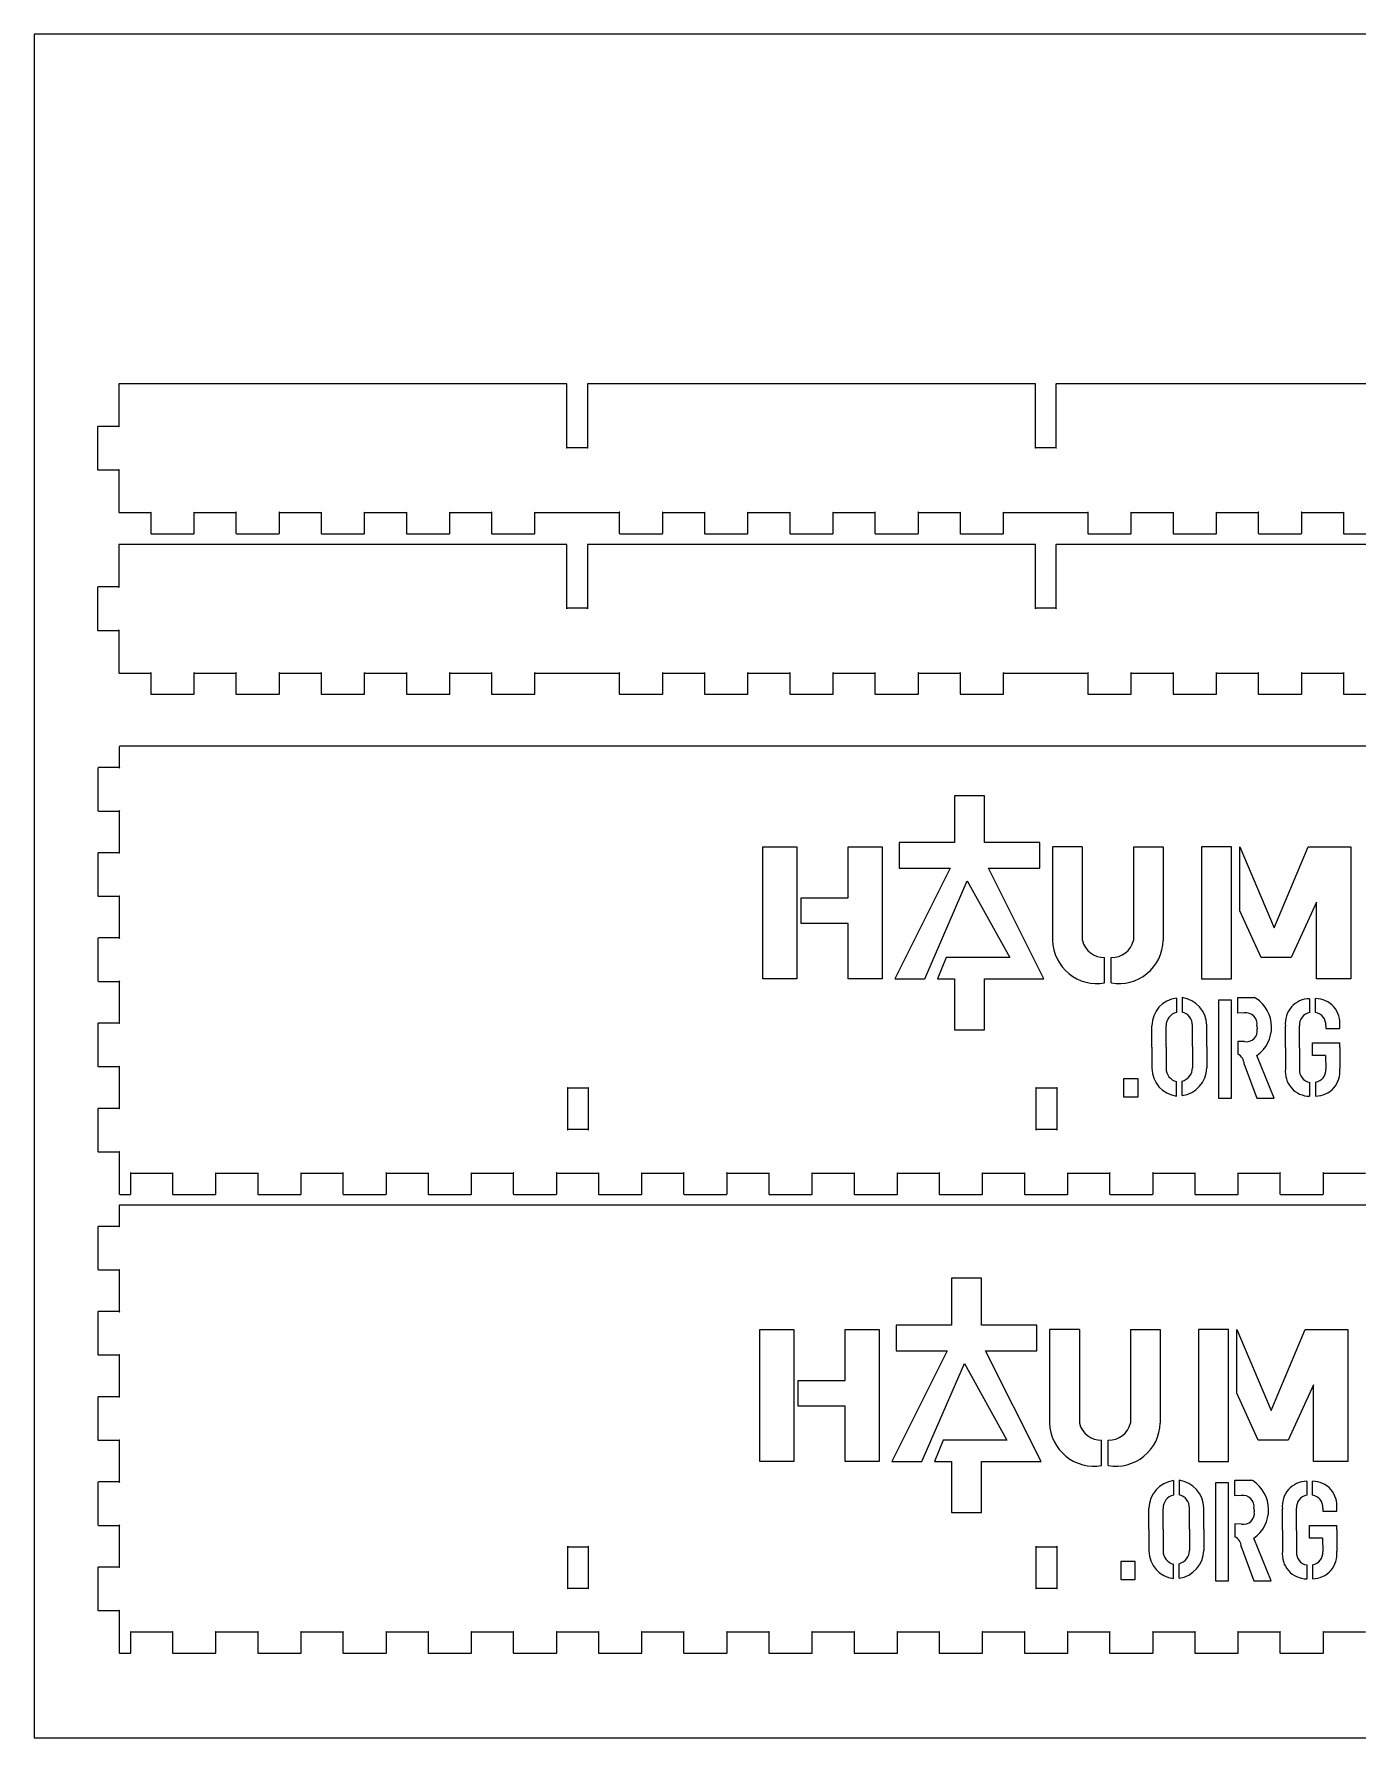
# Model space of a CAD drawing. Extents: x -52 to 1200, y -400 to 594.
# Drawn here: x 600 to 910.8, y 100 to 500 of the extents above; entities that cross this region are included whole.
import ezdxf

# ---------------------------------------------------------------- set-up
doc = ezdxf.new("R2010")
doc.units = 0
doc.layers.get('0').update_dxf_attribs({"linetype": 'CONTINUOUS', "lineweight": 5, "true_color": 0xffffff})
for name, color, linetype, lineweight, true_color in [('decoupe1', 7, 'CONTINUOUS', 25, 0x000000), ('new_logo', 1, 'CONTINUOUS', 25, 0xff0000), ('repere_echelle', 3, 'CONTINUOUS', 25, 0x00ff00)]:
    doc.layers.add(name, color=color, linetype=linetype, lineweight=lineweight, true_color=true_color)

msp = doc.modelspace()

# ---------------------------------------------------------------- linework, layer by layer
at = {"color": 7, "true_color": 0xffffff}
for points in [[(619.9, 417.8), (619.9, 417.8), (619.9, 407.8)], [(725, 417.9), (620, 417.9)], [(725.1, 402.8), (725.1, 417.8)], [(729.9, 417.8), (729.9, 402.8)], [(835, 417.9), (730, 417.9)], [(835.1, 402.8), (835.1, 417.8)], [(839.9, 417.8), (839.9, 402.8)], [(945, 417.9), (840, 417.9)], [(614.9, 407.8), (614.9, 397.8)], [(620, 407.9), (615, 407.9)], [(730, 402.9), (725, 402.9)], [(840, 402.9), (835, 402.9)], [(615, 397.7), (620, 397.7)], [(619.9, 397.8), (619.9, 387.8)], [(620, 387.7), (627.5, 387.7)], [(627.4, 387.8), (627.4, 382.8)], [(637.5, 387.7), (647.5, 387.7)], [(637.6, 382.8), (637.6, 387.8)], [(647.4, 387.8), (647.4, 382.8)], [(657.5, 387.7), (667.5, 387.7)], [(657.6, 382.8), (657.6, 387.8)], [(667.4, 387.8), (667.4, 382.8)], [(677.5, 387.7), (687.5, 387.7)], [(677.6, 382.8), (677.6, 387.8)], [(687.4, 387.8), (687.4, 382.8)], [(697.5, 387.7), (707.5, 387.7)], [(697.6, 382.8), (697.6, 387.8)], [(707.4, 387.8), (707.4, 382.8)], [(717.5, 387.7), (725, 387.7), (727.5, 387.7), (730, 387.7), (737.5, 387.7)], [(717.6, 382.8), (717.6, 387.8)], [(737.4, 387.8), (737.4, 382.8)], [(747.5, 387.7), (757.5, 387.7)], [(747.6, 382.8), (747.6, 387.8)], [(757.4, 387.8), (757.4, 382.8)], [(767.5, 387.7), (777.5, 387.7)], [(767.6, 382.8), (767.6, 387.8)], [(777.4, 387.8), (777.4, 382.8)], [(787.5, 387.7), (797.5, 387.7)], [(787.6, 382.8), (787.6, 387.8)], [(797.4, 387.8), (797.4, 382.8)], [(807.5, 387.7), (817.5, 387.7)], [(807.6, 382.8), (807.6, 387.8)], [(817.4, 387.8), (817.4, 382.8)], [(827.5, 387.7), (835, 387.7), (837.5, 387.7), (840, 387.7), (847.5, 387.7)], [(827.6, 382.8), (827.6, 387.8)], [(847.4, 387.8), (847.4, 382.8)], [(857.5, 387.7), (867.5, 387.7)], [(857.6, 382.8), (857.6, 387.8)], [(867.4, 387.8), (867.4, 382.8)], [(877.5, 387.7), (887.5, 387.7)], [(877.6, 382.8), (877.6, 387.8)], [(887.4, 387.8), (887.4, 382.8)], [(897.5, 387.7), (907.5, 387.7)], [(897.6, 382.8), (897.6, 387.8)], [(907.4, 387.8), (907.4, 382.8)], [(619.9, 380.1), (619.9, 380.1), (619.9, 370.1)], [(725, 380.2), (620, 380.2)], [(627.5, 382.7), (637.5, 382.7)], [(647.5, 382.7), (657.5, 382.7)], [(667.5, 382.7), (677.5, 382.7)], [(687.5, 382.7), (697.5, 382.7)], [(707.5, 382.7), (717.5, 382.7)], [(725.1, 365.1), (725.1, 380.1)], [(729.9, 380.1), (729.9, 365.1)], [(835, 380.2), (730, 380.2)], [(737.5, 382.7), (747.5, 382.7)], [(757.5, 382.7), (767.5, 382.7)], [(777.5, 382.7), (787.5, 382.7)], [(797.5, 382.7), (807.5, 382.7)], [(817.5, 382.7), (827.5, 382.7)], [(835.1, 365.1), (835.1, 380.1)], [(839.9, 380.1), (839.9, 365.1)], [(945, 380.2), (840, 380.2)], [(847.5, 382.7), (857.5, 382.7)], [(867.5, 382.7), (877.5, 382.7)], [(887.5, 382.7), (897.5, 382.7)], [(907.5, 382.7), (917.5, 382.7)], [(614.9, 370.1), (614.9, 360.1)], [(620, 370.2), (615, 370.2)], [(730, 365.2), (725, 365.2)], [(840, 365.2), (835, 365.2)], [(615, 360), (620, 360)], [(619.9, 360.1), (619.9, 350.1)], [(620, 350), (627.5, 350)], [(627.4, 350.1), (627.4, 345.1)], [(637.5, 350), (647.5, 350)], [(637.6, 345.1), (637.6, 350.1)], [(647.4, 350.1), (647.4, 345.1)], [(657.5, 350), (667.5, 350)], [(657.6, 345.1), (657.6, 350.1)], [(667.4, 350.1), (667.4, 345.1)], [(677.5, 350), (687.5, 350)], [(677.6, 345.1), (677.6, 350.1)], [(687.4, 350.1), (687.4, 345.1)], [(697.5, 350), (707.5, 350)], [(697.6, 345.1), (697.6, 350.1)], [(707.4, 350.1), (707.4, 345.1)], [(717.5, 350), (725, 350), (727.5, 350), (730, 350), (737.5, 350)], [(717.6, 345.1), (717.6, 350.1)], [(737.4, 350.1), (737.4, 345.1)], [(747.5, 350), (757.5, 350)], [(747.6, 345.1), (747.6, 350.1)], [(757.4, 350.1), (757.4, 345.1)], [(767.5, 350), (777.5, 350)], [(767.6, 345.1), (767.6, 350.1)], [(777.4, 350.1), (777.4, 345.1)], [(787.5, 350), (797.5, 350)], [(787.6, 345.1), (787.6, 350.1)], [(797.4, 350.1), (797.4, 345.1)], [(807.5, 350), (817.5, 350)], [(807.6, 345.1), (807.6, 350.1)], [(817.4, 350.1), (817.4, 345.1)], [(827.5, 350), (835, 350), (837.5, 350), (840, 350), (847.5, 350)], [(827.6, 345.1), (827.6, 350.1)], [(847.4, 350.1), (847.4, 345.1)], [(857.5, 350), (867.5, 350)], [(857.6, 345.1), (857.6, 350.1)], [(867.4, 350.1), (867.4, 345.1)], [(877.5, 350), (887.5, 350)], [(877.6, 345.1), (877.6, 350.1)], [(887.4, 350.1), (887.4, 345.1)], [(897.5, 350), (907.5, 350)], [(897.6, 345.1), (897.6, 350.1)], [(907.4, 350.1), (907.4, 345.1)], [(627.5, 345), (637.5, 345)], [(647.5, 345), (657.5, 345)], [(667.5, 345), (677.5, 345)], [(687.5, 345), (697.5, 345)], [(707.5, 345), (717.5, 345)], [(737.5, 345), (747.5, 345)], [(757.5, 345), (767.5, 345)], [(777.5, 345), (787.5, 345)], [(797.5, 345), (807.5, 345)], [(817.5, 345), (827.5, 345)], [(847.5, 345), (857.5, 345)], [(867.5, 345), (877.5, 345)], [(887.5, 345), (897.5, 345)], [(907.5, 345), (917.5, 345)]]:
    msp.add_lwpolyline(points, dxfattribs=at)
for points in [[(620, 417.9), (619.95, 417.9), (619.9, 417.86), (619.9, 417.8)], [(725.1, 417.8), (725.1, 417.86), (725.06, 417.9), (725, 417.9)], [(730, 417.9), (729.95, 417.9), (729.9, 417.86), (729.9, 417.8)], [(835.1, 417.8), (835.1, 417.86), (835.06, 417.9), (835, 417.9)], [(840, 417.9), (839.95, 417.9), (839.9, 417.86), (839.9, 417.8)], [(615, 407.9), (614.95, 407.9), (614.9, 407.86), (614.9, 407.8)], [(619.9, 407.8), (619.9, 407.86), (619.94, 407.9), (620, 407.9)], [(725, 402.9), (725.05, 402.9), (725.1, 402.86), (725.1, 402.8)], [(729.9, 402.8), (729.9, 402.86), (729.94, 402.9), (730, 402.9)], [(835, 402.9), (835.05, 402.9), (835.1, 402.86), (835.1, 402.8)], [(839.9, 402.8), (839.9, 402.86), (839.94, 402.9), (840, 402.9)], [(614.9, 397.8), (614.9, 397.75), (614.94, 397.7), (615, 397.7)], [(620, 397.7), (619.95, 397.7), (619.9, 397.74), (619.9, 397.8)], [(619.9, 387.8), (619.9, 387.75), (619.94, 387.7), (620, 387.7)], [(627.5, 387.7), (627.45, 387.7), (627.4, 387.74), (627.4, 387.8)], [(637.6, 387.8), (637.6, 387.75), (637.56, 387.7), (637.5, 387.7)], [(647.5, 387.7), (647.45, 387.7), (647.4, 387.74), (647.4, 387.8)], [(657.6, 387.8), (657.6, 387.75), (657.56, 387.7), (657.5, 387.7)], [(667.5, 387.7), (667.45, 387.7), (667.4, 387.74), (667.4, 387.8)], [(677.6, 387.8), (677.6, 387.75), (677.56, 387.7), (677.5, 387.7)], [(687.5, 387.7), (687.45, 387.7), (687.4, 387.74), (687.4, 387.8)], [(697.6, 387.8), (697.6, 387.75), (697.56, 387.7), (697.5, 387.7)], [(707.5, 387.7), (707.45, 387.7), (707.4, 387.74), (707.4, 387.8)], [(717.6, 387.8), (717.6, 387.75), (717.56, 387.7), (717.5, 387.7)], [(737.5, 387.7), (737.45, 387.7), (737.4, 387.74), (737.4, 387.8)], [(747.6, 387.8), (747.6, 387.75), (747.56, 387.7), (747.5, 387.7)], [(757.5, 387.7), (757.45, 387.7), (757.4, 387.74), (757.4, 387.8)], [(767.6, 387.8), (767.6, 387.75), (767.56, 387.7), (767.5, 387.7)], [(777.5, 387.7), (777.45, 387.7), (777.4, 387.74), (777.4, 387.8)], [(787.6, 387.8), (787.6, 387.75), (787.56, 387.7), (787.5, 387.7)], [(797.5, 387.7), (797.45, 387.7), (797.4, 387.74), (797.4, 387.8)], [(807.6, 387.8), (807.6, 387.75), (807.56, 387.7), (807.5, 387.7)], [(817.5, 387.7), (817.45, 387.7), (817.4, 387.74), (817.4, 387.8)], [(827.6, 387.8), (827.6, 387.75), (827.56, 387.7), (827.5, 387.7)], [(847.5, 387.7), (847.45, 387.7), (847.4, 387.74), (847.4, 387.8)], [(857.6, 387.8), (857.6, 387.75), (857.56, 387.7), (857.5, 387.7)], [(867.5, 387.7), (867.45, 387.7), (867.4, 387.74), (867.4, 387.8)], [(877.6, 387.8), (877.6, 387.75), (877.56, 387.7), (877.5, 387.7)], [(887.5, 387.7), (887.45, 387.7), (887.4, 387.74), (887.4, 387.8)], [(897.6, 387.8), (897.6, 387.75), (897.56, 387.7), (897.5, 387.7)], [(907.5, 387.7), (907.45, 387.7), (907.4, 387.74), (907.4, 387.8)], [(620, 380.2), (619.95, 380.2), (619.9, 380.16), (619.9, 380.1)], [(627.4, 382.8), (627.4, 382.75), (627.44, 382.7), (627.5, 382.7)], [(637.5, 382.7), (637.55, 382.7), (637.6, 382.74), (637.6, 382.8)], [(647.4, 382.8), (647.4, 382.75), (647.44, 382.7), (647.5, 382.7)], [(657.5, 382.7), (657.55, 382.7), (657.6, 382.74), (657.6, 382.8)], [(667.4, 382.8), (667.4, 382.75), (667.44, 382.7), (667.5, 382.7)], [(677.5, 382.7), (677.55, 382.7), (677.6, 382.74), (677.6, 382.8)], [(687.4, 382.8), (687.4, 382.75), (687.44, 382.7), (687.5, 382.7)], [(697.5, 382.7), (697.55, 382.7), (697.6, 382.74), (697.6, 382.8)], [(707.4, 382.8), (707.4, 382.75), (707.44, 382.7), (707.5, 382.7)], [(717.5, 382.7), (717.55, 382.7), (717.6, 382.74), (717.6, 382.8)], [(725.1, 380.1), (725.1, 380.16), (725.06, 380.2), (725, 380.2)], [(730, 380.2), (729.95, 380.2), (729.9, 380.16), (729.9, 380.1)], [(737.4, 382.8), (737.4, 382.75), (737.44, 382.7), (737.5, 382.7)], [(747.5, 382.7), (747.55, 382.7), (747.6, 382.74), (747.6, 382.8)], [(757.4, 382.8), (757.4, 382.75), (757.44, 382.7), (757.5, 382.7)], [(767.5, 382.7), (767.55, 382.7), (767.6, 382.74), (767.6, 382.8)], [(777.4, 382.8), (777.4, 382.75), (777.44, 382.7), (777.5, 382.7)], [(787.5, 382.7), (787.55, 382.7), (787.6, 382.74), (787.6, 382.8)], [(797.4, 382.8), (797.4, 382.75), (797.44, 382.7), (797.5, 382.7)], [(807.5, 382.7), (807.55, 382.7), (807.6, 382.74), (807.6, 382.8)], [(817.4, 382.8), (817.4, 382.75), (817.44, 382.7), (817.5, 382.7)], [(827.5, 382.7), (827.55, 382.7), (827.6, 382.74), (827.6, 382.8)], [(835.1, 380.1), (835.1, 380.16), (835.06, 380.2), (835, 380.2)], [(840, 380.2), (839.95, 380.2), (839.9, 380.16), (839.9, 380.1)], [(847.4, 382.8), (847.4, 382.75), (847.44, 382.7), (847.5, 382.7)], [(857.5, 382.7), (857.55, 382.7), (857.6, 382.74), (857.6, 382.8)], [(867.4, 382.8), (867.4, 382.75), (867.44, 382.7), (867.5, 382.7)], [(877.5, 382.7), (877.55, 382.7), (877.6, 382.74), (877.6, 382.8)], [(887.4, 382.8), (887.4, 382.75), (887.44, 382.7), (887.5, 382.7)], [(897.5, 382.7), (897.55, 382.7), (897.6, 382.74), (897.6, 382.8)], [(907.4, 382.8), (907.4, 382.75), (907.44, 382.7), (907.5, 382.7)], [(615, 370.2), (614.95, 370.2), (614.9, 370.16), (614.9, 370.1)], [(619.9, 370.1), (619.9, 370.16), (619.94, 370.2), (620, 370.2)], [(725, 365.2), (725.05, 365.2), (725.1, 365.16), (725.1, 365.1)], [(729.9, 365.1), (729.9, 365.16), (729.94, 365.2), (730, 365.2)], [(835, 365.2), (835.05, 365.2), (835.1, 365.16), (835.1, 365.1)], [(839.9, 365.1), (839.9, 365.16), (839.94, 365.2), (840, 365.2)], [(614.9, 360.1), (614.9, 360.05), (614.94, 360), (615, 360)], [(620, 360), (619.95, 360), (619.9, 360.04), (619.9, 360.1)], [(619.9, 350.1), (619.9, 350.05), (619.94, 350), (620, 350)], [(627.5, 350), (627.45, 350), (627.4, 350.04), (627.4, 350.1)], [(637.6, 350.1), (637.6, 350.05), (637.56, 350), (637.5, 350)], [(647.5, 350), (647.45, 350), (647.4, 350.04), (647.4, 350.1)], [(657.6, 350.1), (657.6, 350.05), (657.56, 350), (657.5, 350)], [(667.5, 350), (667.45, 350), (667.4, 350.04), (667.4, 350.1)], [(677.6, 350.1), (677.6, 350.05), (677.56, 350), (677.5, 350)], [(687.5, 350), (687.45, 350), (687.4, 350.04), (687.4, 350.1)], [(697.6, 350.1), (697.6, 350.05), (697.56, 350), (697.5, 350)], [(707.5, 350), (707.45, 350), (707.4, 350.04), (707.4, 350.1)], [(717.6, 350.1), (717.6, 350.05), (717.56, 350), (717.5, 350)], [(737.5, 350), (737.45, 350), (737.4, 350.04), (737.4, 350.1)], [(747.6, 350.1), (747.6, 350.05), (747.56, 350), (747.5, 350)], [(757.5, 350), (757.45, 350), (757.4, 350.04), (757.4, 350.1)], [(767.6, 350.1), (767.6, 350.05), (767.56, 350), (767.5, 350)], [(777.5, 350), (777.45, 350), (777.4, 350.04), (777.4, 350.1)], [(787.6, 350.1), (787.6, 350.05), (787.56, 350), (787.5, 350)], [(797.5, 350), (797.45, 350), (797.4, 350.04), (797.4, 350.1)], [(807.6, 350.1), (807.6, 350.05), (807.56, 350), (807.5, 350)], [(817.5, 350), (817.45, 350), (817.4, 350.04), (817.4, 350.1)], [(827.6, 350.1), (827.6, 350.05), (827.56, 350), (827.5, 350)], [(847.5, 350), (847.45, 350), (847.4, 350.04), (847.4, 350.1)], [(857.6, 350.1), (857.6, 350.05), (857.56, 350), (857.5, 350)], [(867.5, 350), (867.45, 350), (867.4, 350.04), (867.4, 350.1)], [(877.6, 350.1), (877.6, 350.05), (877.56, 350), (877.5, 350)], [(887.5, 350), (887.45, 350), (887.4, 350.04), (887.4, 350.1)], [(897.6, 350.1), (897.6, 350.05), (897.56, 350), (897.5, 350)], [(907.5, 350), (907.45, 350), (907.4, 350.04), (907.4, 350.1)], [(627.4, 345.1), (627.4, 345.05), (627.44, 345), (627.5, 345)], [(637.5, 345), (637.55, 345), (637.6, 345.04), (637.6, 345.1)], [(647.4, 345.1), (647.4, 345.05), (647.44, 345), (647.5, 345)], [(657.5, 345), (657.55, 345), (657.6, 345.04), (657.6, 345.1)], [(667.4, 345.1), (667.4, 345.05), (667.44, 345), (667.5, 345)], [(677.5, 345), (677.55, 345), (677.6, 345.04), (677.6, 345.1)], [(687.4, 345.1), (687.4, 345.05), (687.44, 345), (687.5, 345)], [(697.5, 345), (697.55, 345), (697.6, 345.04), (697.6, 345.1)], [(707.4, 345.1), (707.4, 345.05), (707.44, 345), (707.5, 345)], [(717.5, 345), (717.55, 345), (717.6, 345.04), (717.6, 345.1)], [(737.4, 345.1), (737.4, 345.05), (737.44, 345), (737.5, 345)], [(747.5, 345), (747.55, 345), (747.6, 345.04), (747.6, 345.1)], [(757.4, 345.1), (757.4, 345.05), (757.44, 345), (757.5, 345)], [(767.5, 345), (767.55, 345), (767.6, 345.04), (767.6, 345.1)], [(777.4, 345.1), (777.4, 345.05), (777.44, 345), (777.5, 345)], [(787.5, 345), (787.55, 345), (787.6, 345.04), (787.6, 345.1)], [(797.4, 345.1), (797.4, 345.05), (797.44, 345), (797.5, 345)], [(807.5, 345), (807.55, 345), (807.6, 345.04), (807.6, 345.1)], [(817.4, 345.1), (817.4, 345.05), (817.44, 345), (817.5, 345)], [(827.5, 345), (827.55, 345), (827.6, 345.04), (827.6, 345.1)], [(847.4, 345.1), (847.4, 345.05), (847.44, 345), (847.5, 345)], [(857.5, 345), (857.55, 345), (857.6, 345.04), (857.6, 345.1)], [(867.4, 345.1), (867.4, 345.05), (867.44, 345), (867.5, 345)], [(877.5, 345), (877.55, 345), (877.6, 345.04), (877.6, 345.1)], [(887.4, 345.1), (887.4, 345.05), (887.44, 345), (887.5, 345)], [(897.5, 345), (897.55, 345), (897.6, 345.04), (897.6, 345.1)], [(907.4, 345.1), (907.4, 345.05), (907.44, 345), (907.5, 345)]]:
    msp.add_open_spline(points, degree=3, dxfattribs=at)
at = {"layer": 'decoupe1', "color": 7, "true_color": 0xffffff}
for points in [[(620, 332.7), (620, 332.7), (620, 327.7)], [(1055.1, 332.8), (1055.1, 332.8), (620.1, 332.8)], [(615, 327.7), (615, 317.7)], [(620.1, 327.8), (615.1, 327.8)], [(615.1, 317.6), (620.1, 317.6)], [(620, 317.7), (620, 307.7)], [(615, 307.7), (615, 297.7)], [(620.1, 307.8), (615.1, 307.8)], [(615.1, 297.6), (620.1, 297.6)], [(620, 297.7), (620, 287.7)], [(615, 287.7), (615, 277.7)], [(620.1, 287.8), (615.1, 287.8)], [(615.1, 277.6), (620.1, 277.6)], [(620, 277.7), (620, 267.7)], [(615, 267.7), (615, 257.7)], [(620.1, 267.8), (615.1, 267.8)], [(615.1, 257.6), (620.1, 257.6)], [(620, 257.7), (620, 247.7)], [(615, 247.7), (615, 237.7)], [(620.1, 247.8), (615.1, 247.8)], [(615.1, 237.6), (620.1, 237.6)], [(620, 237.7), (620, 232.7), (620, 227.7)], [(622.6, 232.6), (632.6, 232.6)], [(622.7, 227.7), (622.7, 232.7)], [(632.5, 232.7), (632.5, 227.7)], [(642.6, 232.6), (652.6, 232.6)], [(642.7, 227.7), (642.7, 232.7)], [(652.5, 232.7), (652.5, 227.7)], [(662.6, 232.6), (672.6, 232.6)], [(662.7, 227.7), (662.7, 232.7)], [(672.5, 232.7), (672.5, 227.7)], [(682.6, 232.6), (692.6, 232.6)], [(682.7, 227.7), (682.7, 232.7)], [(692.5, 232.7), (692.5, 227.7)], [(702.6, 232.6), (712.6, 232.6)], [(702.7, 227.7), (702.7, 232.7)], [(712.5, 232.7), (712.5, 227.7)], [(722.6, 232.6), (732.6, 232.6)], [(722.7, 227.7), (722.7, 232.7)], [(732.5, 232.7), (732.5, 227.7)], [(742.6, 232.6), (752.6, 232.6)], [(742.7, 227.7), (742.7, 232.7)], [(752.5, 232.7), (752.5, 227.7)], [(762.6, 232.6), (772.6, 232.6)], [(762.7, 227.7), (762.7, 232.7)], [(772.5, 232.7), (772.5, 227.7)], [(782.6, 232.6), (792.6, 232.6)], [(782.7, 227.7), (782.7, 232.7)], [(792.5, 232.7), (792.5, 227.7)], [(802.6, 232.6), (812.6, 232.6)], [(802.7, 227.7), (802.7, 232.7)], [(812.5, 232.7), (812.5, 227.7)], [(822.6, 232.6), (832.6, 232.6)], [(822.7, 227.7), (822.7, 232.7)], [(832.5, 232.7), (832.5, 227.7)], [(842.6, 232.6), (852.6, 232.6)], [(842.7, 227.7), (842.7, 232.7)], [(852.5, 232.7), (852.5, 227.7)], [(862.6, 232.6), (872.6, 232.6)], [(862.7, 227.7), (862.7, 232.7)], [(872.5, 232.7), (872.5, 227.7)], [(882.6, 232.6), (892.6, 232.6)], [(882.7, 227.7), (882.7, 232.7)], [(892.5, 232.7), (892.5, 227.7)], [(902.6, 232.6), (912.6, 232.6)], [(902.7, 227.7), (902.7, 232.7)], [(620, 225), (620, 225), (620, 220)], [(620.1, 227.6), (622.6, 227.6)], [(1055.1, 225.1), (1055.1, 225.1), (620.1, 225.1)], [(632.6, 227.6), (642.6, 227.6)], [(652.6, 227.6), (662.6, 227.6)], [(672.6, 227.6), (682.6, 227.6)], [(692.6, 227.6), (702.6, 227.6)], [(712.6, 227.6), (722.6, 227.6)], [(732.6, 227.6), (742.6, 227.6)], [(752.6, 227.6), (762.6, 227.6)], [(772.6, 227.6), (782.6, 227.6)], [(792.6, 227.6), (802.6, 227.6)], [(812.6, 227.6), (822.6, 227.6)], [(832.6, 227.6), (842.6, 227.6)], [(852.6, 227.6), (862.6, 227.6)], [(872.6, 227.6), (882.6, 227.6)], [(892.6, 227.6), (902.6, 227.6)], [(615, 220), (615, 210)], [(620.1, 220.1), (615.1, 220.1)], [(615.1, 209.9), (620.1, 209.9)], [(620, 210), (620, 200)], [(615, 200), (615, 190)], [(620.1, 200.1), (615.1, 200.1)], [(615.1, 189.9), (620.1, 189.9)], [(620, 190), (620, 180)], [(615, 180), (615, 170)], [(620.1, 180.1), (615.1, 180.1)], [(615.1, 169.9), (620.1, 169.9)], [(620, 170), (620, 160)], [(615, 160), (615, 150)], [(620.1, 160.1), (615.1, 160.1)], [(615.1, 149.9), (620.1, 149.9)], [(620, 150), (620, 140)], [(615, 140), (615, 130)], [(620.1, 140.1), (615.1, 140.1)], [(615.1, 129.9), (620.1, 129.9)], [(620, 130), (620, 125), (620, 120)], [(622.6, 124.9), (632.6, 124.9)], [(622.7, 120), (622.7, 125)], [(632.5, 125), (632.5, 120)], [(642.6, 124.9), (652.6, 124.9)], [(642.7, 120), (642.7, 125)], [(652.5, 125), (652.5, 120)], [(662.6, 124.9), (672.6, 124.9)], [(662.7, 120), (662.7, 125)], [(672.5, 125), (672.5, 120)], [(682.6, 124.9), (692.6, 124.9)], [(682.7, 120), (682.7, 125)], [(692.5, 125), (692.5, 120)], [(702.6, 124.9), (712.6, 124.9)], [(702.7, 120), (702.7, 125)], [(712.5, 125), (712.5, 120)], [(722.6, 124.9), (732.6, 124.9)], [(722.7, 120), (722.7, 125)], [(732.5, 125), (732.5, 120)], [(742.6, 124.9), (752.6, 124.9)], [(742.7, 120), (742.7, 125)], [(752.5, 125), (752.5, 120)], [(762.6, 124.9), (772.6, 124.9)], [(762.7, 120), (762.7, 125)], [(772.5, 125), (772.5, 120)], [(782.6, 124.9), (792.6, 124.9)], [(782.7, 120), (782.7, 125)], [(792.5, 125), (792.5, 120)], [(802.6, 124.9), (812.6, 124.9)], [(802.7, 120), (802.7, 125)], [(812.5, 125), (812.5, 120)], [(822.6, 124.9), (832.6, 124.9)], [(822.7, 120), (822.7, 125)], [(832.5, 125), (832.5, 120)], [(842.6, 124.9), (852.6, 124.9)], [(842.7, 120), (842.7, 125)], [(852.5, 125), (852.5, 120)], [(862.6, 124.9), (872.6, 124.9)], [(862.7, 120), (862.7, 125)], [(872.5, 125), (872.5, 120)], [(882.6, 124.9), (892.6, 124.9)], [(882.7, 120), (882.7, 125)], [(892.5, 125), (892.5, 120)], [(902.6, 124.9), (912.6, 124.9)], [(902.7, 120), (902.7, 125)], [(620.1, 119.9), (622.6, 119.9)], [(632.6, 119.9), (642.6, 119.9)], [(652.6, 119.9), (662.6, 119.9)], [(672.6, 119.9), (682.6, 119.9)], [(692.6, 119.9), (702.6, 119.9)], [(712.6, 119.9), (722.6, 119.9)], [(732.6, 119.9), (742.6, 119.9)], [(752.6, 119.9), (762.6, 119.9)], [(772.6, 119.9), (782.6, 119.9)], [(792.6, 119.9), (802.6, 119.9)], [(812.6, 119.9), (822.6, 119.9)], [(832.6, 119.9), (842.6, 119.9)], [(852.6, 119.9), (862.6, 119.9)], [(872.6, 119.9), (882.6, 119.9)], [(892.6, 119.9), (902.6, 119.9)]]:
    msp.add_lwpolyline(points, dxfattribs=at)
at = {"layer": 'decoupe1', "color": 5, "true_color": 0x0000ff}
for points in [[(725.2, 252.59), (730.2, 252.59)], [(725.3, 242.7), (725.3, 252.7)], [(730.1, 252.7), (730.1, 242.7)], [(835.2, 252.59), (840.2, 252.59)], [(835.3, 242.7), (835.3, 252.7)], [(840.1, 252.7), (840.1, 242.7)], [(730.2, 242.8), (725.2, 242.8)], [(840.2, 242.8), (835.2, 242.8)], [(725.2, 144.89), (730.2, 144.89)], [(725.3, 135), (725.3, 145)], [(730.1, 145), (730.1, 135)], [(835.2, 144.89), (840.2, 144.89)], [(835.3, 135), (835.3, 145)], [(840.1, 145), (840.1, 135)], [(730.2, 135.1), (725.2, 135.1)], [(840.2, 135.1), (835.2, 135.1)]]:
    msp.add_lwpolyline(points, dxfattribs=at)
at = {"layer": 'decoupe1', "color": 7, "true_color": 0xffffff}
for points in [[(620.1, 332.8), (620.05, 332.8), (620, 332.76), (620, 332.7)], [(615.1, 327.8), (615.05, 327.8), (615, 327.76), (615, 327.7)], [(620, 327.7), (620, 327.75), (620.04, 327.8), (620.1, 327.8)], [(615, 317.7), (615, 317.64), (615.04, 317.6), (615.1, 317.6)], [(620.1, 317.6), (620.05, 317.6), (620, 317.64), (620, 317.7)], [(615.1, 307.8), (615.05, 307.8), (615, 307.76), (615, 307.7)], [(620, 307.7), (620, 307.75), (620.04, 307.8), (620.1, 307.8)], [(615, 297.7), (615, 297.64), (615.04, 297.6), (615.1, 297.6)], [(620.1, 297.6), (620.05, 297.6), (620, 297.64), (620, 297.7)], [(615.1, 287.8), (615.05, 287.8), (615, 287.76), (615, 287.7)], [(620, 287.7), (620, 287.75), (620.04, 287.8), (620.1, 287.8)], [(615, 277.7), (615, 277.64), (615.04, 277.6), (615.1, 277.6)], [(620.1, 277.6), (620.05, 277.6), (620, 277.64), (620, 277.7)], [(615.1, 267.8), (615.05, 267.8), (615, 267.76), (615, 267.7)], [(620, 267.7), (620, 267.75), (620.04, 267.8), (620.1, 267.8)], [(615, 257.7), (615, 257.64), (615.04, 257.6), (615.1, 257.6)], [(620.1, 257.6), (620.05, 257.6), (620, 257.64), (620, 257.7)], [(615.1, 247.8), (615.05, 247.8), (615, 247.76), (615, 247.7)], [(620, 247.7), (620, 247.75), (620.04, 247.8), (620.1, 247.8)], [(615, 237.7), (615, 237.64), (615.04, 237.6), (615.1, 237.6)], [(620.1, 237.6), (620.05, 237.6), (620, 237.64), (620, 237.7)], [(622.7, 232.7), (622.7, 232.64), (622.66, 232.6), (622.6, 232.6)], [(632.6, 232.6), (632.55, 232.6), (632.5, 232.64), (632.5, 232.7)], [(642.7, 232.7), (642.7, 232.64), (642.66, 232.6), (642.6, 232.6)], [(652.6, 232.6), (652.55, 232.6), (652.5, 232.64), (652.5, 232.7)], [(662.7, 232.7), (662.7, 232.64), (662.66, 232.6), (662.6, 232.6)], [(672.6, 232.6), (672.55, 232.6), (672.5, 232.64), (672.5, 232.7)], [(682.7, 232.7), (682.7, 232.64), (682.66, 232.6), (682.6, 232.6)], [(692.6, 232.6), (692.55, 232.6), (692.5, 232.64), (692.5, 232.7)], [(702.7, 232.7), (702.7, 232.64), (702.66, 232.6), (702.6, 232.6)], [(712.6, 232.6), (712.55, 232.6), (712.5, 232.64), (712.5, 232.7)], [(722.7, 232.7), (722.7, 232.64), (722.66, 232.6), (722.6, 232.6)], [(732.6, 232.6), (732.55, 232.6), (732.5, 232.64), (732.5, 232.7)], [(742.7, 232.7), (742.7, 232.64), (742.66, 232.6), (742.6, 232.6)], [(752.6, 232.6), (752.55, 232.6), (752.5, 232.64), (752.5, 232.7)], [(762.7, 232.7), (762.7, 232.64), (762.66, 232.6), (762.6, 232.6)], [(772.6, 232.6), (772.55, 232.6), (772.5, 232.64), (772.5, 232.7)], [(782.7, 232.7), (782.7, 232.64), (782.66, 232.6), (782.6, 232.6)], [(792.6, 232.6), (792.55, 232.6), (792.5, 232.64), (792.5, 232.7)], [(802.7, 232.7), (802.7, 232.64), (802.66, 232.6), (802.6, 232.6)], [(812.6, 232.6), (812.55, 232.6), (812.5, 232.64), (812.5, 232.7)], [(822.7, 232.7), (822.7, 232.64), (822.66, 232.6), (822.6, 232.6)], [(832.6, 232.6), (832.55, 232.6), (832.5, 232.64), (832.5, 232.7)], [(842.7, 232.7), (842.7, 232.64), (842.66, 232.6), (842.6, 232.6)], [(852.6, 232.6), (852.55, 232.6), (852.5, 232.64), (852.5, 232.7)], [(862.7, 232.7), (862.7, 232.64), (862.66, 232.6), (862.6, 232.6)], [(872.6, 232.6), (872.55, 232.6), (872.5, 232.64), (872.5, 232.7)], [(882.7, 232.7), (882.7, 232.64), (882.66, 232.6), (882.6, 232.6)], [(892.6, 232.6), (892.55, 232.6), (892.5, 232.64), (892.5, 232.7)], [(902.7, 232.7), (902.7, 232.64), (902.66, 232.6), (902.6, 232.6)], [(620, 227.7), (620, 227.64), (620.04, 227.6), (620.1, 227.6)], [(620.1, 225.1), (620.05, 225.1), (620, 225.06), (620, 225)], [(622.6, 227.6), (622.66, 227.6), (622.7, 227.64), (622.7, 227.7)], [(632.5, 227.7), (632.5, 227.64), (632.54, 227.6), (632.6, 227.6)], [(642.6, 227.6), (642.66, 227.6), (642.7, 227.64), (642.7, 227.7)], [(652.5, 227.7), (652.5, 227.64), (652.54, 227.6), (652.6, 227.6)], [(662.6, 227.6), (662.66, 227.6), (662.7, 227.64), (662.7, 227.7)], [(672.5, 227.7), (672.5, 227.64), (672.54, 227.6), (672.6, 227.6)], [(682.6, 227.6), (682.66, 227.6), (682.7, 227.64), (682.7, 227.7)], [(692.5, 227.7), (692.5, 227.64), (692.54, 227.6), (692.6, 227.6)], [(702.6, 227.6), (702.66, 227.6), (702.7, 227.64), (702.7, 227.7)], [(712.5, 227.7), (712.5, 227.64), (712.54, 227.6), (712.6, 227.6)], [(722.6, 227.6), (722.66, 227.6), (722.7, 227.64), (722.7, 227.7)], [(732.5, 227.7), (732.5, 227.64), (732.54, 227.6), (732.6, 227.6)], [(742.6, 227.6), (742.66, 227.6), (742.7, 227.64), (742.7, 227.7)], [(752.5, 227.7), (752.5, 227.64), (752.54, 227.6), (752.6, 227.6)], [(762.6, 227.6), (762.66, 227.6), (762.7, 227.64), (762.7, 227.7)], [(772.5, 227.7), (772.5, 227.64), (772.54, 227.6), (772.6, 227.6)], [(782.6, 227.6), (782.66, 227.6), (782.7, 227.64), (782.7, 227.7)], [(792.5, 227.7), (792.5, 227.64), (792.54, 227.6), (792.6, 227.6)], [(802.6, 227.6), (802.66, 227.6), (802.7, 227.64), (802.7, 227.7)], [(812.5, 227.7), (812.5, 227.64), (812.54, 227.6), (812.6, 227.6)], [(822.6, 227.6), (822.66, 227.6), (822.7, 227.64), (822.7, 227.7)], [(832.5, 227.7), (832.5, 227.64), (832.54, 227.6), (832.6, 227.6)], [(842.6, 227.6), (842.66, 227.6), (842.7, 227.64), (842.7, 227.7)], [(852.5, 227.7), (852.5, 227.64), (852.54, 227.6), (852.6, 227.6)], [(862.6, 227.6), (862.66, 227.6), (862.7, 227.64), (862.7, 227.7)], [(872.5, 227.7), (872.5, 227.64), (872.54, 227.6), (872.6, 227.6)], [(882.6, 227.6), (882.66, 227.6), (882.7, 227.64), (882.7, 227.7)], [(892.5, 227.7), (892.5, 227.64), (892.54, 227.6), (892.6, 227.6)], [(902.6, 227.6), (902.66, 227.6), (902.7, 227.64), (902.7, 227.7)], [(615.1, 220.1), (615.05, 220.1), (615, 220.06), (615, 220)], [(620, 220), (620, 220.05), (620.04, 220.1), (620.1, 220.1)], [(615, 210), (615, 209.95), (615.04, 209.9), (615.1, 209.9)], [(620.1, 209.9), (620.05, 209.9), (620, 209.94), (620, 210)], [(615.1, 200.1), (615.05, 200.1), (615, 200.06), (615, 200)], [(620, 200), (620, 200.05), (620.04, 200.1), (620.1, 200.1)], [(615, 190), (615, 189.95), (615.04, 189.9), (615.1, 189.9)], [(620.1, 189.9), (620.05, 189.9), (620, 189.94), (620, 190)], [(615.1, 180.1), (615.05, 180.1), (615, 180.06), (615, 180)], [(620, 180), (620, 180.05), (620.04, 180.1), (620.1, 180.1)], [(615, 170), (615, 169.95), (615.04, 169.9), (615.1, 169.9)], [(620.1, 169.9), (620.05, 169.9), (620, 169.94), (620, 170)], [(615.1, 160.1), (615.05, 160.1), (615, 160.06), (615, 160)], [(620, 160), (620, 160.05), (620.04, 160.1), (620.1, 160.1)], [(615, 150), (615, 149.95), (615.04, 149.9), (615.1, 149.9)], [(620.1, 149.9), (620.05, 149.9), (620, 149.94), (620, 150)], [(615.1, 140.1), (615.05, 140.1), (615, 140.06), (615, 140)], [(620, 140), (620, 140.05), (620.04, 140.1), (620.1, 140.1)], [(615, 130), (615, 129.95), (615.04, 129.9), (615.1, 129.9)], [(620.1, 129.9), (620.05, 129.9), (620, 129.94), (620, 130)], [(622.7, 125), (622.7, 124.95), (622.66, 124.9), (622.6, 124.9)], [(632.6, 124.9), (632.55, 124.9), (632.5, 124.94), (632.5, 125)], [(642.7, 125), (642.7, 124.95), (642.66, 124.9), (642.6, 124.9)], [(652.6, 124.9), (652.55, 124.9), (652.5, 124.94), (652.5, 125)], [(662.7, 125), (662.7, 124.95), (662.66, 124.9), (662.6, 124.9)], [(672.6, 124.9), (672.55, 124.9), (672.5, 124.94), (672.5, 125)], [(682.7, 125), (682.7, 124.95), (682.66, 124.9), (682.6, 124.9)], [(692.6, 124.9), (692.55, 124.9), (692.5, 124.94), (692.5, 125)], [(702.7, 125), (702.7, 124.95), (702.66, 124.9), (702.6, 124.9)], [(712.6, 124.9), (712.55, 124.9), (712.5, 124.94), (712.5, 125)], [(722.7, 125), (722.7, 124.95), (722.66, 124.9), (722.6, 124.9)], [(732.6, 124.9), (732.55, 124.9), (732.5, 124.94), (732.5, 125)], [(742.7, 125), (742.7, 124.95), (742.66, 124.9), (742.6, 124.9)], [(752.6, 124.9), (752.55, 124.9), (752.5, 124.94), (752.5, 125)], [(762.7, 125), (762.7, 124.95), (762.66, 124.9), (762.6, 124.9)], [(772.6, 124.9), (772.55, 124.9), (772.5, 124.94), (772.5, 125)], [(782.7, 125), (782.7, 124.95), (782.66, 124.9), (782.6, 124.9)], [(792.6, 124.9), (792.55, 124.9), (792.5, 124.94), (792.5, 125)], [(802.7, 125), (802.7, 124.95), (802.66, 124.9), (802.6, 124.9)], [(812.6, 124.9), (812.55, 124.9), (812.5, 124.94), (812.5, 125)], [(822.7, 125), (822.7, 124.95), (822.66, 124.9), (822.6, 124.9)], [(832.6, 124.9), (832.55, 124.9), (832.5, 124.94), (832.5, 125)], [(842.7, 125), (842.7, 124.95), (842.66, 124.9), (842.6, 124.9)], [(852.6, 124.9), (852.55, 124.9), (852.5, 124.94), (852.5, 125)], [(862.7, 125), (862.7, 124.95), (862.66, 124.9), (862.6, 124.9)], [(872.6, 124.9), (872.55, 124.9), (872.5, 124.94), (872.5, 125)], [(882.7, 125), (882.7, 124.95), (882.66, 124.9), (882.6, 124.9)], [(892.6, 124.9), (892.55, 124.9), (892.5, 124.94), (892.5, 125)], [(902.7, 125), (902.7, 124.95), (902.66, 124.9), (902.6, 124.9)], [(620, 120), (620, 119.95), (620.04, 119.9), (620.1, 119.9)], [(622.6, 119.9), (622.66, 119.9), (622.7, 119.94), (622.7, 120)], [(632.5, 120), (632.5, 119.95), (632.54, 119.9), (632.6, 119.9)], [(642.6, 119.9), (642.66, 119.9), (642.7, 119.94), (642.7, 120)], [(652.5, 120), (652.5, 119.95), (652.54, 119.9), (652.6, 119.9)], [(662.6, 119.9), (662.66, 119.9), (662.7, 119.94), (662.7, 120)], [(672.5, 120), (672.5, 119.95), (672.54, 119.9), (672.6, 119.9)], [(682.6, 119.9), (682.66, 119.9), (682.7, 119.94), (682.7, 120)], [(692.5, 120), (692.5, 119.95), (692.54, 119.9), (692.6, 119.9)], [(702.6, 119.9), (702.66, 119.9), (702.7, 119.94), (702.7, 120)], [(712.5, 120), (712.5, 119.95), (712.54, 119.9), (712.6, 119.9)], [(722.6, 119.9), (722.66, 119.9), (722.7, 119.94), (722.7, 120)], [(732.5, 120), (732.5, 119.95), (732.54, 119.9), (732.6, 119.9)], [(742.6, 119.9), (742.66, 119.9), (742.7, 119.94), (742.7, 120)], [(752.5, 120), (752.5, 119.95), (752.54, 119.9), (752.6, 119.9)], [(762.6, 119.9), (762.66, 119.9), (762.7, 119.94), (762.7, 120)], [(772.5, 120), (772.5, 119.95), (772.54, 119.9), (772.6, 119.9)], [(782.6, 119.9), (782.66, 119.9), (782.7, 119.94), (782.7, 120)], [(792.5, 120), (792.5, 119.95), (792.54, 119.9), (792.6, 119.9)], [(802.6, 119.9), (802.66, 119.9), (802.7, 119.94), (802.7, 120)], [(812.5, 120), (812.5, 119.95), (812.54, 119.9), (812.6, 119.9)], [(822.6, 119.9), (822.66, 119.9), (822.7, 119.94), (822.7, 120)], [(832.5, 120), (832.5, 119.95), (832.54, 119.9), (832.6, 119.9)], [(842.6, 119.9), (842.66, 119.9), (842.7, 119.94), (842.7, 120)], [(852.5, 120), (852.5, 119.95), (852.54, 119.9), (852.6, 119.9)], [(862.6, 119.9), (862.66, 119.9), (862.7, 119.94), (862.7, 120)], [(872.5, 120), (872.5, 119.95), (872.54, 119.9), (872.6, 119.9)], [(882.6, 119.9), (882.66, 119.9), (882.7, 119.94), (882.7, 120)], [(892.5, 120), (892.5, 119.95), (892.54, 119.9), (892.6, 119.9)], [(902.6, 119.9), (902.66, 119.9), (902.7, 119.94), (902.7, 120)]]:
    msp.add_open_spline(points, degree=3, dxfattribs=at)
at = {"layer": 'decoupe1', "color": 5, "true_color": 0x0000ff}
for points in [[(725.3, 252.7), (725.3, 252.64), (725.26, 252.59), (725.2, 252.59)], [(730.2, 252.59), (730.14, 252.59), (730.1, 252.64), (730.1, 252.7)], [(835.3, 252.7), (835.3, 252.64), (835.26, 252.59), (835.2, 252.59)], [(840.2, 252.59), (840.14, 252.59), (840.1, 252.64), (840.1, 252.7)], [(725.2, 242.8), (725.25, 242.8), (725.3, 242.75), (725.3, 242.7)], [(730.1, 242.7), (730.1, 242.75), (730.14, 242.8), (730.2, 242.8)], [(835.2, 242.8), (835.25, 242.8), (835.3, 242.75), (835.3, 242.7)], [(840.1, 242.7), (840.1, 242.75), (840.14, 242.8), (840.2, 242.8)], [(725.3, 145), (725.3, 144.94), (725.26, 144.89), (725.2, 144.89)], [(730.2, 144.89), (730.14, 144.89), (730.1, 144.94), (730.1, 145)], [(835.3, 145), (835.3, 144.94), (835.26, 144.89), (835.2, 144.89)], [(840.2, 144.89), (840.14, 144.89), (840.1, 144.94), (840.1, 145)], [(725.2, 135.1), (725.25, 135.1), (725.3, 135.05), (725.3, 135)], [(730.1, 135), (730.1, 135.05), (730.14, 135.1), (730.2, 135.1)], [(835.2, 135.1), (835.25, 135.1), (835.3, 135.05), (835.3, 135)], [(840.1, 135), (840.1, 135.05), (840.14, 135.1), (840.2, 135.1)]]:
    msp.add_open_spline(points, degree=3, dxfattribs=at)
at = {"layer": 'new_logo'}
for p, q in [((823.1, 321.2), (816.1, 321.2)), ((816.1, 321.2), (816.1, 310.2)), ((823.1, 310.2), (823.1, 321.2)), ((771.1, 309.2), (779.1, 309.2)), ((771.1, 278.2), (771.1, 309.2)), ((779.1, 309.2), (779.1, 278.2)), ((791.1, 297.2), (791.1, 309.2)), ((791.1, 309.2), (799.1, 309.2)), ((799.1, 309.2), (799.1, 278.2)), ((816.1, 310.2), (803.1, 310.2)), ((803.1, 310.2), (803.1, 304.2)), ((836.1, 310.2), (823.1, 310.2)), ((836.1, 304.2), (836.1, 310.2)), ((846.1, 309.2), (839.1, 309.2)), ((839.1, 309.2), (839.1, 287.2)), ((846.1, 309.2), (846.1, 287.2)), ((858.1, 309.2), (865.1, 309.2)), ((858.1, 309.2), (858.1, 287.2)), ((865.1, 309.2), (865.1, 287.2)), ((874.1, 309.2), (874.1, 278.2)), ((881.1, 309.2), (874.1, 309.2)), ((881.1, 278.2), (881.1, 309.2)), ((883.1, 309.2), (891.1, 290.2)), ((883.1, 294.2), (883.1, 309.2)), ((891.1, 290.2), (899.1, 309.2)), ((899.1, 309.2), (909.1, 309.2)), ((909.1, 309.2), (909.1, 278.2)), ((815.1, 304.2), (802.1, 278.2)), ((803.1, 304.2), (815.1, 304.2)), ((837.1, 278.2), (824.1, 304.2)), ((824.1, 304.2), (836.1, 304.2)), ((809.1, 278.2), (819.1, 301.2)), ((819.1, 301.2), (829.1, 283.2)), ((780.1, 297.2), (791.1, 297.2)), ((780.1, 291.2), (780.1, 297.2)), ((901.1, 296.2), (895.1, 283.2)), ((901.1, 278.2), (901.1, 296.2)), ((888.1, 283.2), (883.1, 294.2)), ((791.1, 291.2), (780.1, 291.2)), ((791.1, 278.2), (791.1, 291.2)), ((814.1, 283.2), (812.1, 278.2)), ((829.1, 283.2), (814.1, 283.2)), ((851.32, 277.25), (851.32, 283.2)), ((852.88, 277.25), (852.88, 283.2)), ((895.1, 283.2), (888.1, 283.2)), ((779.1, 278.2), (771.1, 278.2)), ((799.1, 278.2), (791.1, 278.2)), ((802.1, 278.2), (809.1, 278.2)), ((812.1, 278.2), (816.1, 278.2)), ((816.1, 278.2), (816.1, 266.2)), ((816.1, 278.2), (816.1, 278.2)), ((823.1, 266.2), (823.1, 278.2)), ((823.1, 278.2), (837.1, 278.2)), ((874.1, 278.2), (881.1, 278.2)), ((909.1, 278.2), (901.1, 278.2)), ((868.2, 273.7), (868.2, 270.3)), ((869.51, 273.8), (869.51, 270.4)), ((878.1, 273.2), (878.1, 250.2)), ((881.1, 273.2), (878.1, 273.2)), ((881.1, 250.2), (881.1, 273.2)), ((882.57, 270.17), (882.57, 273.79)), ((882.57, 273.79), (886.33, 273.79)), ((899.47, 273.55), (899.47, 270.28)), ((900.87, 270.31), (900.87, 273.57)), ((884.1, 270.2), (882.57, 270.17)), ((816.1, 266.2), (823.1, 266.2)), ((862.4, 262.2), (862.4, 267.2)), ((865.78, 262.2), (865.78, 267.17)), ((871.94, 262.3), (871.94, 267.27)), ((875.31, 262.3), (875.31, 267.3)), ((887.1, 267.2), (887.16, 266.47)), ((893.8, 262.09), (893.8, 267.09)), ((897.1, 261.99), (897.1, 267.2)), ((903.24, 267.23), (903.24, 266.53)), ((903.24, 266.53), (906.54, 266.53)), ((906.54, 266.53), (906.54, 267.12)), ((862.4, 262.2), (862.4, 257.2)), ((865.78, 262.2), (865.78, 257.23)), ((871.94, 262.3), (871.94, 257.33)), ((875.31, 262.3), (875.31, 257.3)), ((884.16, 263.47), (882.6, 263.53)), ((882.6, 263.53), (882.6, 260.52)), ((891.1, 250.2), (887.1, 260.2)), ((893.8, 262.09), (893.8, 257.09)), ((897.1, 261.99), (897.1, 256.99)), ((900.1, 260.2), (900.1, 263.2)), ((900.1, 263.2), (906.54, 263.2)), ((903.2, 260.2), (900.1, 260.2)), ((903.2, 260.2), (903.24, 257.01)), ((906.54, 262.12), (906.54, 263.2)), ((906.54, 262.12), (906.54, 257.12)), ((884.1, 258.2), (887.1, 250.2)), ((855.8, 254.7), (855.8, 250.5)), ((859.2, 254.7), (855.8, 254.7)), ((859.2, 250.5), (859.2, 254.7)), ((868.2, 250.7), (868.2, 254.1)), ((869.51, 250.8), (869.51, 254.2)), ((899.47, 253.9), (899.47, 250.64)), ((900.87, 253.93), (900.87, 250.67)), ((855.8, 250.5), (859.2, 250.5)), ((878.1, 250.2), (881.1, 250.2)), ((887.1, 250.2), (891.1, 250.2)), ((822.4, 207.9), (815.4, 207.9)), ((815.4, 207.9), (815.4, 196.9)), ((822.4, 196.9), (822.4, 207.9)), ((815.4, 196.9), (802.4, 196.9)), ((802.4, 196.9), (802.4, 190.9)), ((835.4, 196.9), (822.4, 196.9)), ((835.4, 190.9), (835.4, 196.9)), ((770.4, 195.9), (778.4, 195.9)), ((770.4, 164.9), (770.4, 195.9)), ((778.4, 195.9), (778.4, 164.9)), ((790.4, 183.9), (790.4, 195.9)), ((790.4, 195.9), (798.4, 195.9)), ((798.4, 195.9), (798.4, 164.9)), ((845.4, 195.9), (838.4, 195.9)), ((838.4, 195.9), (838.4, 173.9)), ((845.4, 195.9), (845.4, 173.9)), ((857.4, 195.9), (864.4, 195.9)), ((857.4, 195.9), (857.4, 173.9)), ((864.4, 195.9), (864.4, 173.9)), ((873.4, 195.9), (873.4, 164.9)), ((880.4, 195.9), (873.4, 195.9)), ((880.4, 164.9), (880.4, 195.9)), ((882.4, 195.9), (890.4, 176.9)), ((882.4, 180.9), (882.4, 195.9)), ((890.4, 176.9), (898.4, 195.9)), ((898.4, 195.9), (908.4, 195.9)), ((908.4, 195.9), (908.4, 164.9)), ((814.4, 190.9), (801.4, 164.9)), ((802.4, 190.9), (814.4, 190.9)), ((836.4, 164.9), (823.4, 190.9)), ((823.4, 190.9), (835.4, 190.9)), ((808.4, 164.9), (818.4, 187.9)), ((818.4, 187.9), (828.4, 169.9)), ((779.4, 183.9), (790.4, 183.9)), ((779.4, 177.9), (779.4, 183.9)), ((887.4, 169.9), (882.4, 180.9)), ((900.4, 182.9), (894.4, 169.9)), ((900.4, 164.9), (900.4, 182.9)), ((790.4, 177.9), (779.4, 177.9)), ((790.4, 164.9), (790.4, 177.9)), ((813.4, 169.9), (811.4, 164.9)), ((828.4, 169.9), (813.4, 169.9)), ((850.62, 163.95), (850.62, 169.9)), ((852.18, 163.95), (852.18, 169.9)), ((894.4, 169.9), (887.4, 169.9)), ((778.4, 164.9), (770.4, 164.9)), ((798.4, 164.9), (790.4, 164.9)), ((801.4, 164.9), (808.4, 164.9)), ((811.4, 164.9), (815.4, 164.9)), ((815.4, 164.9), (815.4, 152.9)), ((815.4, 164.9), (815.4, 164.9)), ((822.4, 152.9), (822.4, 164.9)), ((822.4, 164.9), (836.4, 164.9)), ((873.4, 164.9), (880.4, 164.9)), ((908.4, 164.9), (900.4, 164.9)), ((867.5, 160.4), (867.5, 157)), ((868.81, 160.5), (868.81, 157.1)), ((881.87, 156.87), (881.87, 160.49)), ((881.87, 160.49), (885.63, 160.49)), ((898.77, 160.25), (898.77, 156.98)), ((900.17, 157.01), (900.17, 160.27)), ((877.4, 159.9), (877.4, 136.9)), ((880.4, 159.9), (877.4, 159.9)), ((880.4, 136.9), (880.4, 159.9)), ((883.4, 156.9), (881.87, 156.87)), ((815.4, 152.9), (822.4, 152.9)), ((861.7, 148.9), (861.7, 153.9)), ((865.08, 148.9), (865.08, 153.87)), ((871.24, 149), (871.24, 153.97)), ((874.61, 149), (874.61, 154)), ((886.4, 153.9), (886.46, 153.17)), ((893.1, 148.79), (893.1, 153.79)), ((896.4, 148.69), (896.4, 153.9)), ((902.54, 153.93), (902.54, 153.23)), ((902.54, 153.23), (905.84, 153.23)), ((905.84, 153.23), (905.84, 153.82)), ((861.7, 148.9), (861.7, 143.9)), ((865.08, 148.9), (865.08, 143.93)), ((871.24, 149), (871.24, 144.03)), ((874.61, 149), (874.61, 144)), ((883.46, 150.17), (881.9, 150.23)), ((881.9, 150.23), (881.9, 147.22)), ((893.1, 148.79), (893.1, 143.79)), ((896.4, 148.69), (896.4, 143.69)), ((899.4, 146.9), (899.4, 149.9)), ((899.4, 149.9), (905.84, 149.9)), ((905.84, 148.82), (905.84, 149.9)), ((905.84, 148.82), (905.84, 143.82)), ((883.4, 144.9), (886.4, 136.9)), ((890.4, 136.9), (886.4, 146.9)), ((902.5, 146.9), (899.4, 146.9)), ((902.5, 146.9), (902.54, 143.71)), ((855.1, 141.4), (855.1, 137.2)), ((858.5, 141.4), (855.1, 141.4)), ((858.5, 137.2), (858.5, 141.4)), ((867.5, 137.4), (867.5, 140.8)), ((868.81, 137.5), (868.81, 140.9)), ((898.77, 140.6), (898.77, 137.34)), ((900.17, 140.63), (900.17, 137.37)), ((855.1, 137.2), (858.5, 137.2)), ((877.4, 136.9), (880.4, 136.9)), ((886.4, 136.9), (890.4, 136.9))]:
    msp.add_line(p, q, dxfattribs=at)
for centre, radius, start, end in [((849.53, 287.52), 10.43, 181.7876, 279.9067), ((851.17, 288.41), 5.21, 193.4656, 271.6352), ((854.68, 287.52), 10.43, 260.0937, 358.2129), ((853.03, 288.41), 5.21, 268.3652, 346.5348), ((869.09, 267.07), 6.69, 97.6378, 178.8766), ((868.62, 267.17), 6.69, 1.1234, 82.3622), ((886.33, 272.79), 1, 56.3859, 90.0761), ((886.48, 273.29), 0.5, 57.5367, 90.0761), ((882.37, 266.84), 8.15, 305.4943, 56.3859), ((899.5, 267.8), 5.75, 90.3179, 187.0135), ((900.83, 267.82), 5.75, 352.9865, 89.6821), ((868.94, 267.22), 3.17, 103.5568, 180.882), ((868.77, 267.32), 3.17, 359.118, 76.4432), ((884.5, 267.6), 2.63, 351.2281, 98.7719), ((899.91, 267.5), 2.82, 98.8838, 186.0286), ((900.43, 267.52), 2.82, 353.9714, 81.1162), ((884.56, 266.07), 2.63, 261.2281, 8.7719), ((881.41, 258.1), 2.69, 2.016, 63.7439), ((869.09, 257.33), 6.69, 181.1234, 262.3622), ((868.94, 257.18), 3.17, 179.118, 256.4432), ((868.77, 257.28), 3.17, 283.5568, 0.882), ((868.62, 257.43), 6.69, 277.6378, 358.8766), ((899.5, 256.39), 5.75, 172.9865, 269.6821), ((899.91, 256.69), 2.82, 173.9714, 261.1162), ((900.83, 256.42), 5.75, 270.3179, 7.0135), ((900.43, 256.72), 2.82, 278.8838, 6.0286), ((848.83, 174.22), 10.43, 181.7876, 279.9067), ((850.47, 175.11), 5.21, 193.4656, 271.6352), ((853.98, 174.22), 10.43, 260.0937, 358.2129), ((852.33, 175.11), 5.21, 268.3652, 346.5348), ((868.39, 153.77), 6.69, 97.6378, 178.8766), ((867.92, 153.87), 6.69, 1.1234, 82.3622), ((885.63, 159.49), 1, 56.3859, 90.0761), ((885.78, 159.99), 0.5, 57.5367, 90.0761), ((881.67, 153.54), 8.15, 305.4943, 56.3859), ((898.8, 154.5), 5.75, 90.3179, 187.0135), ((900.13, 154.52), 5.75, 352.9865, 89.6821), ((868.24, 153.92), 3.17, 103.5568, 180.882), ((868.07, 154.02), 3.17, 359.118, 76.4432), ((883.8, 154.3), 2.63, 351.2281, 98.7719), ((899.21, 154.2), 2.82, 98.8838, 186.0286), ((899.73, 154.22), 2.82, 353.9714, 81.1162), ((883.86, 152.77), 2.63, 261.2281, 8.7719), ((868.07, 143.98), 3.17, 283.5568, 0.882), ((880.71, 144.8), 2.69, 2.016, 63.7439), ((868.39, 144.03), 6.69, 181.1234, 262.3622), ((868.24, 143.88), 3.17, 179.118, 256.4432), ((867.92, 144.13), 6.69, 277.6378, 358.8766), ((898.8, 143.09), 5.75, 172.9865, 269.6821), ((899.21, 143.39), 2.82, 173.9714, 261.1162), ((900.13, 143.12), 5.75, 270.3179, 7.0135), ((899.73, 143.42), 2.82, 278.8838, 6.0286)]:
    msp.add_arc(centre, radius, start, end, dxfattribs=at)
at = {"layer": 'repere_echelle'}
for p, q in [((1200, 500), (600, 500)), ((600, 500), (600, 100)), ((600, 100), (1200, 100))]:
    msp.add_line(p, q, dxfattribs=at)

doc.saveas('drawing.dxf')
